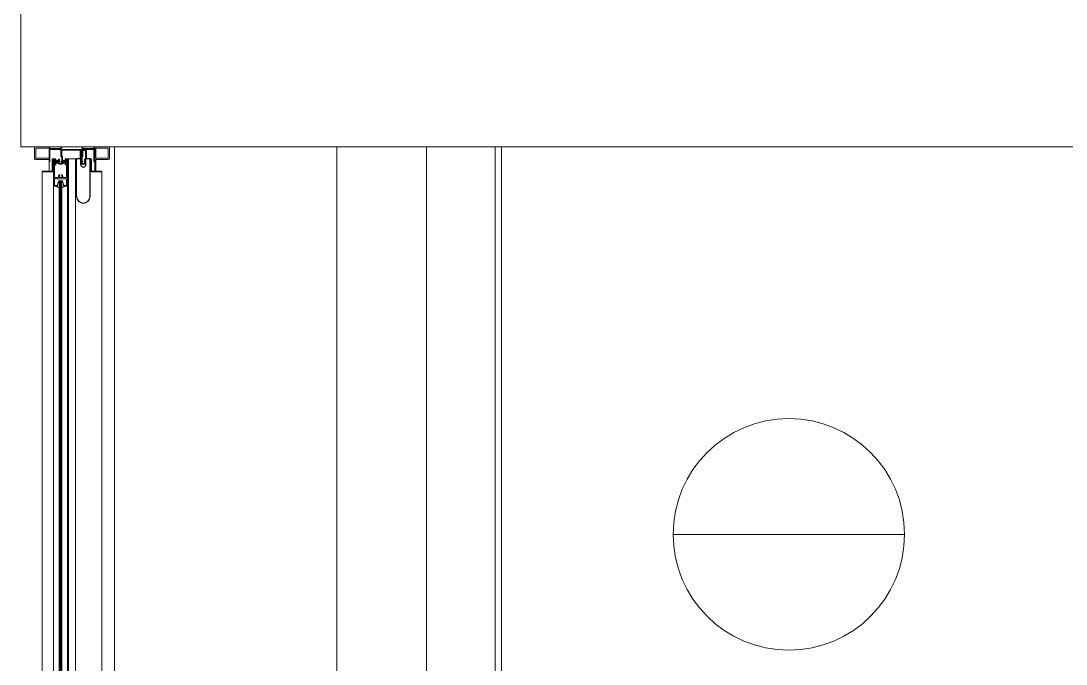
# Model space of a CAD drawing. Extents: x 1270 to 1442, y 932 to 1016.
# Drawn here: x 1407.754 to 1409.429, y 989.264 to 990.294 of the extents above; entities that cross this region are included whole.
import ezdxf

# ---------------------------------------------------------------- set-up
doc = ezdxf.new("R2010")
doc.units = 0
doc.header["$MEASUREMENT"] = 0
doc.layers.add('arquitecturapasito', color=252, linetype='Continuous', lineweight=5)
doc.layers.add('ventanas', color=4, linetype='Continuous', lineweight=9)
doc.layers.add('GUIATAPA', color=7, linetype='Continuous')
doc.layers.add('REFEREN', color=1, linetype='Continuous')

msp = doc.modelspace()

# ---------------------------------------------------------------- linework, layer by layer
at = {"layer": 'arquitecturapasito', "color": 252}
for p, q in [((1407.7539, 990.0923), (1407.7539, 990.4923)), ((1407.7539, 990.0923), (1418.9759, 990.0923)), ((1407.9038, 990.0923), (1407.9038, 987.4323)), ((1408.26, 987.4323), (1408.26, 990.0923)), ((1408.4038, 990.0923), (1408.4038, 987.4323)), ((1408.514, 987.4323), (1408.514, 990.0923)), ((1408.524, 990.0923), (1408.524, 987.4323)), ((1408.5241, 987.4323), (1408.5241, 990.0923)), ((1408.799, 989.4719), (1409.1698, 989.4719))]:
    msp.add_line(p, q, dxfattribs=at)
msp.add_circle((1408.9844, 989.4719), 0.1854, dxfattribs=at)
at = {"layer": 'GUIATAPA'}
for p, q in [((1407.843, 990.0132), (1407.843, 990.0733)), ((1407.8497, 990.0733), (1407.843, 990.0733)), ((1407.8497, 990.0644), (1407.8497, 990.0733)), ((1407.8648, 990.0733), (1407.858, 990.0733)), ((1407.858, 990.0644), (1407.858, 990.0733)), ((1407.8648, 990.0132), (1407.8648, 990.0733))]:
    msp.add_line(p, q, dxfattribs=at)
for centre, radius in [((1407.8539, 990.0644), 0.00415), ((1407.8539, 990.0132), 0.0109)]:
    msp.add_arc(centre, radius, 180, 0, dxfattribs=at)
at = {"layer": 'REFEREN'}
for p, q in [((1407.808, 990.072), (1407.808, 990.0651)), ((1407.8088, 990.072), (1407.808, 990.072)), ((1407.8088, 990.0651), (1407.8088, 990.072)), ((1407.8259, 990.0651), (1407.8259, 990.072)), ((1407.8259, 990.072), (1407.8267, 990.072)), ((1407.8267, 990.072), (1407.8267, 990.0651)), ((1407.808, 990.0651), (1407.8088, 990.0651)), ((1407.8267, 990.0651), (1407.8259, 990.0651))]:
    msp.add_line(p, q, dxfattribs=at)
for centre, radius, start, end in [((1407.8112, 990.0765), 0.00597, 246.6273, 303.8996), ((1407.8112, 990.0763), 0.00597, 246.6273, 303.8996), ((1407.8112, 990.0759), 0.00597, 246.6273, 303.8996), ((1407.8114, 990.0796), 0.00977, 254.835, 288.7448), ((1407.8113, 990.0817), 0.0122, 258.1832, 285.2584), ((1407.8109, 990.0849), 0.0155, 262.2061, 283.141), ((1407.8116, 990.0907), 0.0216, 262.7637, 277.9281), ((1407.8118, 990.1351), 0.0663, 267.4255, 272.3498), ((1407.8445, 992.2041), 2.1358, 269.0443, 269.197), ((1407.8108, 990.002), 0.0663, 86.7939, 91.7169), ((1407.8107, 990.0524), 0.0153, 75.5606, 96.9965), ((1407.8113, 990.0596), 0.00798, 66.1874, 108.0388), ((1407.8113, 990.0574), 0.00979, 70.4331, 104.2887), ((1407.8112, 990.0611), 0.00597, 56.1004, 113.3727), ((1407.8112, 990.0609), 0.00597, 56.1004, 113.3727), ((1407.8112, 990.0462), 0.0218, 81.2955, 96.1858), ((1407.8236, 990.0765), 0.00597, 236.1004, 293.3727), ((1407.8236, 990.0763), 0.00597, 236.1004, 293.3727), ((1407.8236, 990.0759), 0.00597, 236.1004, 293.3727), ((1407.8234, 990.0796), 0.00977, 251.2552, 285.165), ((1407.8234, 990.0817), 0.0122, 254.7416, 281.8168), ((1407.8232, 990.0907), 0.0216, 262.0719, 277.2363), ((1407.823, 990.1351), 0.0663, 267.6502, 272.5745), ((1407.7903, 992.2041), 2.1358, 270.803, 270.9557), ((1407.8239, 990.002), 0.0663, 88.2831, 93.2061), ((1407.8235, 990.0462), 0.0218, 83.8142, 98.7045), ((1407.8241, 990.0524), 0.0153, 83.0035, 104.4394), ((1407.8235, 990.0596), 0.00798, 71.9612, 113.8126), ((1407.8235, 990.0574), 0.00979, 75.7113, 109.5669), ((1407.8236, 990.0611), 0.00597, 66.6273, 123.8996), ((1407.8236, 990.0609), 0.00597, 66.6273, 123.8996), ((1407.8238, 990.0849), 0.0155, 256.859, 277.7939), ((1407.8112, 990.0606), 0.00597, 56.1004, 113.3727), ((1407.8236, 990.0606), 0.00597, 66.6273, 123.8996)]:
    msp.add_arc(centre, radius, start, end, dxfattribs=at)
at = {"layer": 'ventanas'}
for p, q in [((1407.7756, 990.0923), (1407.7756, 990.074)), ((1407.7756, 990.0923), (1407.7989, 990.0923)), ((1407.7776, 990.0903), (1407.7776, 990.0743)), ((1407.7776, 990.0903), (1407.7989, 990.0903)), ((1407.8737, 990.0923), (1407.7989, 990.0923)), ((1407.7989, 990.0903), (1407.7989, 990.0743)), ((1407.8489, 990.0868), (1407.8589, 990.0868)), ((1407.8489, 990.0733), (1407.8489, 990.0868)), ((1407.8506, 990.0618), (1407.8506, 990.0868)), ((1407.8572, 990.0619), (1407.8572, 990.0868)), ((1407.8589, 990.0733), (1407.8589, 990.0868)), ((1407.8724, 990.0923), (1407.8724, 990.0538)), ((1407.8956, 990.0923), (1407.8737, 990.0923)), ((1407.8737, 990.0903), (1407.8737, 990.0743)), ((1407.8936, 990.0903), (1407.8737, 990.0903)), ((1407.8936, 990.0903), (1407.8936, 990.0743)), ((1407.8956, 990.0923), (1407.8956, 990.074)), ((1407.7774, 990.0723), (1407.7989, 990.0723)), ((1407.7776, 990.0743), (1407.7989, 990.0743)), ((1407.7989, 990.0723), (1407.7989, 990.0538)), ((1407.8042, 990.0723), (1407.8042, 990.0548)), ((1407.8057, 990.0733), (1407.8052, 990.0733)), ((1407.8062, 990.0733), (1407.8057, 990.0733)), ((1407.8057, 990.0523), (1407.8057, 990.0733)), ((1407.8062, 990.0733), (1407.8062, 989.8871)), ((1407.8286, 990.0733), (1407.8286, 989.8871)), ((1407.8286, 990.0733), (1407.8299, 990.0733)), ((1407.8299, 990.0733), (1407.8299, 989.8871)), ((1407.8299, 990.0733), (1407.8497, 990.0733)), ((1407.8414, 990.0733), (1407.8414, 989.8871)), ((1407.8656, 990.0733), (1407.8648, 990.0733)), ((1407.8656, 990.0733), (1407.8656, 990.0523)), ((1407.8656, 990.0733), (1407.8661, 990.0733)), ((1407.8671, 990.0723), (1407.8671, 990.0548)), ((1407.8936, 990.0743), (1407.8737, 990.0743)), ((1407.8737, 990.0723), (1407.8737, 990.0538)), ((1407.8938, 990.0723), (1407.8737, 990.0723)), ((1407.7879, 990.0523), (1407.7879, 989.8871)), ((1407.8057, 990.0523), (1407.7879, 990.0523)), ((1407.8057, 990.0523), (1407.7879, 990.0523)), ((1407.8032, 990.0538), (1407.7889, 990.0538)), ((1407.8656, 990.0523), (1407.8834, 990.0523)), ((1407.8681, 990.0538), (1407.8824, 990.0538)), ((1407.8834, 990.0523), (1407.8834, 989.8871)), ((1407.8197, 990.0383), (1407.8151, 990.0383)), ((1407.8121, 990.0293), (1407.8114, 990.0293)), ((1407.8118, 990.0306), (1407.8121, 990.0306)), ((1407.8126, 990.0301), (1407.8126, 990.0298)), ((1407.8222, 990.0298), (1407.8222, 990.0301)), ((1407.8227, 990.0306), (1407.8229, 990.0306)), ((1407.8234, 990.0293), (1407.8227, 990.0293)), ((1407.7879, 989.8871), (1407.7879, 989.3616)), ((1407.8062, 989.8871), (1407.8062, 989.3616)), ((1407.8286, 989.8871), (1407.8286, 989.3616)), ((1407.8299, 989.8871), (1407.8299, 989.3616)), ((1407.8414, 989.8871), (1407.8414, 989.3616)), ((1407.8834, 989.8871), (1407.8834, 989.3616)), ((1407.7879, 989.3616), (1407.7879, 988.0214)), ((1407.8062, 989.3616), (1407.8062, 988.0214)), ((1407.8286, 989.3616), (1407.8286, 988.0214)), ((1407.8299, 989.3616), (1407.8299, 988.0214)), ((1407.8414, 989.3616), (1407.8414, 988.0214)), ((1407.8834, 989.3616), (1407.8834, 988.0214))]:
    msp.add_line(p, q, dxfattribs=at)
at = {"layer": 'ventanas', "color": 7}
for p, q in [((1407.7991, 990.0695), (1407.7991, 990.0918)), ((1407.7996, 990.0923), (1407.7999, 990.0923)), ((1407.8004, 990.0918), (1407.8004, 990.0903)), ((1407.8004, 990.088), (1407.8004, 990.0695)), ((1407.8009, 990.0898), (1407.8174, 990.0898)), ((1407.8174, 990.0885), (1407.8009, 990.0885)), ((1407.8179, 990.0903), (1407.8179, 990.0918)), ((1407.8179, 990.0779), (1407.8179, 990.088)), ((1407.8184, 990.0923), (1407.8187, 990.0923)), ((1407.8192, 990.0918), (1407.8192, 990.0888)), ((1407.8192, 990.0865), (1407.8192, 990.0785)), ((1407.8197, 990.0883), (1407.8515, 990.0883)), ((1407.8515, 990.087), (1407.8197, 990.087)), ((1407.852, 990.0888), (1407.852, 990.0918)), ((1407.852, 990.0785), (1407.852, 990.0865)), ((1407.8525, 990.0923), (1407.8528, 990.0923)), ((1407.8533, 990.0918), (1407.8533, 990.0903)), ((1407.8533, 990.088), (1407.8533, 990.0779)), ((1407.8538, 990.0898), (1407.8704, 990.0898)), ((1407.8704, 990.0885), (1407.8538, 990.0885)), ((1407.8709, 990.0903), (1407.8709, 990.0918)), ((1407.8709, 990.0695), (1407.8709, 990.088)), ((1407.8714, 990.0923), (1407.8717, 990.0923)), ((1407.8722, 990.0918), (1407.8722, 990.0695)), ((1407.7999, 990.069), (1407.7996, 990.069)), ((1407.8065, 990.0728), (1407.8065, 990.0298)), ((1407.8096, 990.0733), (1407.807, 990.0733)), ((1407.8078, 990.0653), (1407.8078, 990.0718)), ((1407.8083, 990.0723), (1407.8086, 990.0723)), ((1407.8091, 990.0718), (1407.8091, 990.0713)), ((1407.8101, 990.0713), (1407.8101, 990.0728)), ((1407.8142, 990.0651), (1407.8142, 990.0726)), ((1407.8146, 990.073), (1407.8151, 990.073)), ((1407.8155, 990.0726), (1407.8155, 990.0699)), ((1407.8157, 990.0695), (1407.8161, 990.0691)), ((1407.8191, 990.0766), (1407.8181, 990.0776)), ((1407.8186, 990.0691), (1407.8191, 990.0695)), ((1407.8192, 990.0699), (1407.8192, 990.0762)), ((1407.8194, 990.0781), (1407.8204, 990.0771)), ((1407.8205, 990.0767), (1407.8205, 990.0651)), ((1407.8247, 990.0728), (1407.8247, 990.0713)), ((1407.8278, 990.0733), (1407.8252, 990.0733)), ((1407.8257, 990.0713), (1407.8257, 990.0718)), ((1407.8262, 990.0723), (1407.8265, 990.0723)), ((1407.827, 990.0718), (1407.827, 990.0653)), ((1407.8283, 990.0298), (1407.8283, 990.0728)), ((1407.8507, 990.0651), (1407.8507, 990.0767)), ((1407.8509, 990.0771), (1407.8519, 990.0781)), ((1407.852, 990.0762), (1407.852, 990.0699)), ((1407.8532, 990.0776), (1407.8522, 990.0766)), ((1407.8522, 990.0695), (1407.8526, 990.0691)), ((1407.8551, 990.0691), (1407.8556, 990.0695)), ((1407.8557, 990.0699), (1407.8557, 990.0726)), ((1407.8561, 990.073), (1407.8566, 990.073)), ((1407.857, 990.0726), (1407.857, 990.0651)), ((1407.8717, 990.069), (1407.8714, 990.069)), ((1407.8078, 990.0438), (1407.8078, 990.0633)), ((1407.8086, 990.0648), (1407.8083, 990.0648)), ((1407.8083, 990.0638), (1407.8096, 990.0638)), ((1407.8091, 990.0658), (1407.8091, 990.0653)), ((1407.8101, 990.0643), (1407.8101, 990.0658)), ((1407.8174, 990.064), (1407.8142, 990.0651)), ((1407.8205, 990.0651), (1407.8174, 990.064)), ((1407.8247, 990.0658), (1407.8247, 990.0643)), ((1407.8252, 990.0638), (1407.8265, 990.0638)), ((1407.8257, 990.0653), (1407.8257, 990.0658)), ((1407.8265, 990.0648), (1407.8262, 990.0648)), ((1407.827, 990.0633), (1407.827, 990.0438)), ((1407.8539, 990.064), (1407.8507, 990.0651)), ((1407.857, 990.0651), (1407.8539, 990.064)), ((1407.8078, 990.0311), (1407.8078, 990.0408)), ((1407.8135, 990.0433), (1407.8083, 990.0433)), ((1407.8083, 990.0413), (1407.8169, 990.0413)), ((1407.814, 990.0454), (1407.814, 990.0437)), ((1407.8156, 990.0478), (1407.8152, 990.0478)), ((1407.8153, 990.0437), (1407.8153, 990.0454)), ((1407.819, 990.0433), (1407.8158, 990.0433)), ((1407.8172, 990.0414), (1407.8174, 990.0416)), ((1407.8174, 990.0416), (1407.8175, 990.0414)), ((1407.8179, 990.0413), (1407.8265, 990.0413)), ((1407.8196, 990.0478), (1407.8192, 990.0478)), ((1407.8195, 990.0454), (1407.8195, 990.0437)), ((1407.8208, 990.0437), (1407.8208, 990.0454)), ((1407.8265, 990.0433), (1407.8213, 990.0433)), ((1407.827, 990.0408), (1407.827, 990.0311)), ((1407.807, 990.0293), (1407.8121, 990.0293)), ((1407.8121, 990.0306), (1407.8083, 990.0306)), ((1407.8126, 990.0298), (1407.8126, 990.0301)), ((1407.8222, 990.0301), (1407.8222, 990.0298)), ((1407.8265, 990.0306), (1407.8227, 990.0306)), ((1407.8227, 990.0293), (1407.8278, 990.0293))]:
    msp.add_line(p, q, dxfattribs=at)
at = {"layer": 'ventanas', "linetype": 'Continuous'}
for p, q in [((1407.8042, 990.0722), (1407.8053, 990.0733)), ((1407.8042, 990.0713), (1407.8057, 990.0728)), ((1407.8042, 990.0704), (1407.8057, 990.0719)), ((1407.8042, 990.0695), (1407.8057, 990.071)), ((1407.8042, 990.0687), (1407.8057, 990.0702)), ((1407.8042, 990.0678), (1407.8057, 990.0693)), ((1407.8042, 990.0669), (1407.8057, 990.0684)), ((1407.8042, 990.066), (1407.8057, 990.0675)), ((1407.8042, 990.0651), (1407.8057, 990.0666)), ((1407.8656, 990.0726), (1407.8662, 990.0732)), ((1407.8656, 990.0717), (1407.8668, 990.0729)), ((1407.8656, 990.0708), (1407.8671, 990.0723)), ((1407.8656, 990.0699), (1407.8671, 990.0714)), ((1407.8656, 990.0691), (1407.8671, 990.0706)), ((1407.8656, 990.0682), (1407.8671, 990.0697)), ((1407.8656, 990.0673), (1407.8671, 990.0688)), ((1407.8656, 990.0664), (1407.8671, 990.0679)), ((1407.8656, 990.0655), (1407.8671, 990.067)), ((1407.7879, 990.0524), (1407.7893, 990.0538)), ((1407.7887, 990.0523), (1407.7902, 990.0538)), ((1407.7896, 990.0523), (1407.7911, 990.0538)), ((1407.7904, 990.0523), (1407.7919, 990.0538)), ((1407.7913, 990.0523), (1407.7928, 990.0538)), ((1407.7922, 990.0523), (1407.7937, 990.0538)), ((1407.7931, 990.0523), (1407.7946, 990.0538)), ((1407.794, 990.0523), (1407.7955, 990.0538)), ((1407.7949, 990.0523), (1407.7964, 990.0538)), ((1407.7957, 990.0523), (1407.7972, 990.0538)), ((1407.7966, 990.0523), (1407.7981, 990.0538)), ((1407.7975, 990.0523), (1407.799, 990.0538)), ((1407.7984, 990.0523), (1407.7999, 990.0538)), ((1407.7993, 990.0523), (1407.8008, 990.0538)), ((1407.8002, 990.0523), (1407.8017, 990.0538)), ((1407.801, 990.0523), (1407.8025, 990.0538)), ((1407.8019, 990.0523), (1407.8035, 990.0538)), ((1407.8028, 990.0523), (1407.8057, 990.0551)), ((1407.8037, 990.0523), (1407.8057, 990.0543)), ((1407.8042, 990.0642), (1407.8057, 990.0657)), ((1407.8042, 990.0634), (1407.8057, 990.0649)), ((1407.8042, 990.0625), (1407.8057, 990.064)), ((1407.8042, 990.0616), (1407.8057, 990.0631)), ((1407.8042, 990.0607), (1407.8057, 990.0622)), ((1407.8042, 990.0598), (1407.8057, 990.0613)), ((1407.8042, 990.0589), (1407.8057, 990.0604)), ((1407.8042, 990.0581), (1407.8057, 990.0596)), ((1407.8042, 990.0572), (1407.8057, 990.0587)), ((1407.8042, 990.0563), (1407.8057, 990.0578)), ((1407.8042, 990.0554), (1407.8057, 990.0569)), ((1407.8042, 990.0545), (1407.8057, 990.056)), ((1407.8046, 990.0523), (1407.8057, 990.0534)), ((1407.8055, 990.0523), (1407.8057, 990.0525)), ((1407.8656, 990.0646), (1407.8671, 990.0661)), ((1407.8656, 990.0637), (1407.8671, 990.0652)), ((1407.8656, 990.0629), (1407.8671, 990.0644)), ((1407.8656, 990.062), (1407.8671, 990.0635)), ((1407.8656, 990.0611), (1407.8671, 990.0626)), ((1407.8656, 990.0602), (1407.8671, 990.0617)), ((1407.8656, 990.0593), (1407.8671, 990.0608)), ((1407.8656, 990.0584), (1407.8671, 990.0599)), ((1407.8656, 990.0576), (1407.8671, 990.0591)), ((1407.8656, 990.0567), (1407.8671, 990.0582)), ((1407.8656, 990.0558), (1407.8671, 990.0573)), ((1407.8656, 990.0549), (1407.8671, 990.0564)), ((1407.8656, 990.054), (1407.8671, 990.0555)), ((1407.8656, 990.0531), (1407.8671, 990.0546)), ((1407.8656, 990.0523), (1407.8674, 990.0541)), ((1407.8665, 990.0523), (1407.868, 990.0538)), ((1407.8673, 990.0523), (1407.8688, 990.0538)), ((1407.8682, 990.0523), (1407.8697, 990.0538)), ((1407.8691, 990.0523), (1407.8706, 990.0538)), ((1407.87, 990.0523), (1407.8715, 990.0538)), ((1407.8709, 990.0523), (1407.8724, 990.0538)), ((1407.8718, 990.0523), (1407.8733, 990.0538)), ((1407.8726, 990.0523), (1407.8741, 990.0538)), ((1407.8735, 990.0523), (1407.875, 990.0538)), ((1407.8744, 990.0523), (1407.8759, 990.0538)), ((1407.8753, 990.0523), (1407.8768, 990.0538)), ((1407.8762, 990.0523), (1407.8777, 990.0538)), ((1407.8771, 990.0523), (1407.8786, 990.0538)), ((1407.8779, 990.0523), (1407.8794, 990.0538)), ((1407.8788, 990.0523), (1407.8803, 990.0538)), ((1407.8797, 990.0523), (1407.8812, 990.0538)), ((1407.8806, 990.0523), (1407.8821, 990.0538)), ((1407.8815, 990.0523), (1407.8828, 990.0536)), ((1407.8824, 990.0523), (1407.8833, 990.0532)), ((1407.8832, 990.0523), (1407.8834, 990.0524))]:
    msp.add_line(p, q, dxfattribs=at)
at = {"layer": 'ventanas', "color": 4}
for p, q in [((1407.8154, 990.0373), (1407.8154, 989.8871)), ((1407.8164, 989.8871), (1407.8164, 990.038)), ((1407.8174, 989.8871), (1407.8174, 990.0383)), ((1407.8184, 989.8871), (1407.8184, 990.0381)), ((1407.8194, 989.8871), (1407.8194, 990.0373)), ((1407.8154, 989.8871), (1407.8154, 989.3616)), ((1407.8164, 989.3616), (1407.8164, 989.8871)), ((1407.8174, 989.3616), (1407.8174, 989.8871)), ((1407.8184, 989.3616), (1407.8184, 989.8871)), ((1407.8194, 989.3616), (1407.8194, 989.8871)), ((1407.8154, 989.3616), (1407.8154, 988.0214)), ((1407.8164, 989.3616), (1407.8164, 988.0214)), ((1407.8174, 988.0214), (1407.8174, 989.3616)), ((1407.8184, 989.3616), (1407.8184, 988.0214)), ((1407.8194, 988.0214), (1407.8194, 989.3616))]:
    msp.add_line(p, q, dxfattribs=at)
at = {"layer": 'ventanas', "color": 7}
for centre, radius, start, end in [((1407.7996, 990.0918), 0.0005, 90, 180), ((1407.7999, 990.0918), 0.0005, 0, 90), ((1407.8009, 990.0903), 0.0005, 180, 270), ((1407.8009, 990.088), 0.0005, 90, 180), ((1407.8174, 990.0903), 0.0005, 270, 360), ((1407.8174, 990.088), 0.0005, 0, 90), ((1407.8184, 990.0918), 0.0005, 90, 180), ((1407.8187, 990.0918), 0.0005, 0, 90), ((1407.8197, 990.0888), 0.0005, 180, 270), ((1407.8197, 990.0865), 0.0005, 90, 180), ((1407.8515, 990.0888), 0.0005, 270, 360), ((1407.8515, 990.0865), 0.0005, 0, 90), ((1407.8525, 990.0918), 0.0005, 90, 180), ((1407.8528, 990.0918), 0.0005, 0, 90), ((1407.8538, 990.0903), 0.0005, 180, 270), ((1407.8538, 990.088), 0.0005, 90, 180), ((1407.8704, 990.0903), 0.0005, 270, 360), ((1407.8704, 990.088), 0.0005, 0, 90), ((1407.8714, 990.0918), 0.0005, 90, 180), ((1407.8717, 990.0918), 0.0005, 0, 90), ((1407.7996, 990.0695), 0.0005, 180, 270), ((1407.7999, 990.0695), 0.0005, 270, 0), ((1407.807, 990.0728), 0.0005, 90, 180), ((1407.8083, 990.0718), 0.0005, 90, 180), ((1407.8086, 990.0718), 0.0005, 0, 90), ((1407.8096, 990.0713), 0.0005, 180, 0), ((1407.8096, 990.0728), 0.0005, 0, 90), ((1407.8146, 990.0726), 0.0004, 90, 180), ((1407.8151, 990.0726), 0.0004, 360, 90), ((1407.816, 990.0699), 0.0005, 180, 225), ((1407.8174, 990.0673), 0.00185, 132.409, 47.591), ((1407.8159, 990.0688), 0.0003, 312.409, 45), ((1407.8184, 990.0779), 0.0005, 180, 225), ((1407.8188, 990.0688), 0.0003, 135, 227.591), ((1407.8187, 990.0762), 0.0005, 360, 45), ((1407.8187, 990.0699), 0.0005, 315, 0), ((1407.8197, 990.0785), 0.0005, 180, 225), ((1407.82, 990.0767), 0.0005, 0, 45), ((1407.8252, 990.0728), 0.0005, 90, 180), ((1407.8252, 990.0713), 0.0005, 180, 0), ((1407.8262, 990.0718), 0.0005, 90, 180), ((1407.8265, 990.0718), 0.0005, 360, 90), ((1407.8278, 990.0728), 0.0005, 0, 90), ((1407.8512, 990.0767), 0.0005, 135, 180), ((1407.8515, 990.0785), 0.0005, 315, 360), ((1407.8525, 990.0762), 0.0005, 135, 180), ((1407.8525, 990.0699), 0.0005, 180, 225), ((1407.8539, 990.0673), 0.00185, 132.409, 47.591), ((1407.8524, 990.0688), 0.0003, 312.409, 45), ((1407.8528, 990.0779), 0.0005, 315, 0), ((1407.8553, 990.0688), 0.0003, 135, 227.591), ((1407.8552, 990.0699), 0.0005, 315, 360), ((1407.8561, 990.0726), 0.0004, 90, 180), ((1407.8566, 990.0726), 0.0004, 360, 90), ((1407.8714, 990.0695), 0.0005, 180, 270), ((1407.8717, 990.0695), 0.0005, 270, 0), ((1407.8083, 990.0653), 0.0005, 180, 270), ((1407.8083, 990.0633), 0.0005, 90, 180), ((1407.8086, 990.0653), 0.0005, 270, 0), ((1407.8096, 990.0658), 0.0005, 0, 180), ((1407.8096, 990.0643), 0.0005, 270, 0), ((1407.8252, 990.0658), 0.0005, 0, 180), ((1407.8252, 990.0643), 0.0005, 180, 270), ((1407.8262, 990.0653), 0.0005, 180, 270), ((1407.8265, 990.0653), 0.0005, 270, 0), ((1407.8265, 990.0633), 0.0005, 0, 90), ((1407.8083, 990.0438), 0.0005, 180, 270), ((1407.8083, 990.0408), 0.0005, 90, 180), ((1407.8135, 990.0437), 0.00049, 270, 0), ((1407.8174, 990.0454), 0.0034, 139.0673, 180), ((1407.8152, 990.0473), 0.0005, 90, 139.0673), ((1407.8174, 990.0454), 0.0021, 133.9694, 180), ((1407.8158, 990.0437), 0.00049, 180, 270), ((1407.8156, 990.0472), 0.000517, 313.9694, 90), ((1407.8169, 990.0418), 0.0005, 270, 314.5721), ((1407.8179, 990.0418), 0.0005, 225.4279, 270), ((1407.8192, 990.0472), 0.000517, 90, 226.0306), ((1407.8174, 990.0454), 0.0021, 0, 46.0306), ((1407.819, 990.0437), 0.00049, 270, 0), ((1407.8196, 990.0473), 0.0005, 40.9327, 90), ((1407.8174, 990.0454), 0.0034, 360, 40.9327), ((1407.8213, 990.0437), 0.00049, 180, 270), ((1407.8265, 990.0438), 0.0005, 270, 0), ((1407.8265, 990.0408), 0.0005, 360, 90), ((1407.807, 990.0298), 0.0005, 180, 270), ((1407.8083, 990.0311), 0.0005, 180, 270), ((1407.8121, 990.0301), 0.0005, 0, 90), ((1407.8121, 990.0298), 0.0005, 270, 360), ((1407.8227, 990.0301), 0.0005, 90, 180), ((1407.8227, 990.0298), 0.0005, 180, 270), ((1407.8265, 990.0311), 0.0005, 270, 0), ((1407.8278, 990.0298), 0.0005, 270, 360)]:
    msp.add_arc(centre, radius, start, end, dxfattribs=at)
at = {"layer": 'ventanas'}
for centre, radius, start, end in [((1407.7775, 990.0742), 0.00191, 173.8359, 273.0344), ((1407.8055, 990.0719), 0.00136, 103.6839, 166.3161), ((1407.8661, 990.0723), 0.001, 0, 90), ((1407.8937, 990.0742), 0.00191, 266.9656, 6.1641), ((1407.7889, 990.0526), 0.00112, 92.4486, 200.1712), ((1407.8032, 990.0548), 0.001, 270, 0), ((1407.8681, 990.0548), 0.001, 180, 270), ((1407.8822, 990.0526), 0.0012, 345.1862, 82.1939), ((1407.7679, 990.0512), 0.0485, 334.8674, 344.0172), ((1407.8151, 990.0378), 0.0005, 90, 174.3462), ((1407.8197, 990.0378), 0.0005, 5.6538, 90), ((1407.8669, 990.0512), 0.0485, 195.9828, 205.1326), ((1407.816, 990.0335), 0.00626, 222.5068, 264.3631), ((1407.8121, 990.0301), 0.0005, 0, 89.6311), ((1407.8121, 990.0298), 0.0005, 270, 360), ((1407.8188, 990.0335), 0.00626, 275.6369, 317.4932), ((1407.8227, 990.0301), 0.000499, 90.2799, 179.911), ((1407.8227, 990.0298), 0.0005, 180, 270)]:
    msp.add_arc(centre, radius, start, end, dxfattribs=at)
at = {"layer": 'ventanas', "color": 4}
msp.add_arc((1407.8174, 990.0357), 0.00252, 37.6612, 142.4595, dxfattribs=at)

doc.saveas('drawing.dxf')
